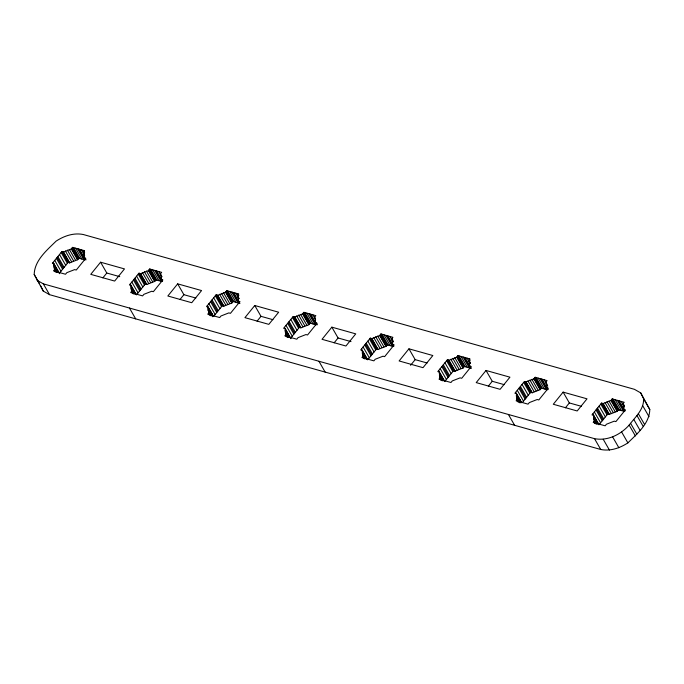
<?xml version="1.0" encoding="UTF-8"?>
<svg xmlns="http://www.w3.org/2000/svg" width="684" height="684" viewBox="0 0 684 684"><rect width="100%" height="100%" fill="white"/><g stroke="black" fill="none" stroke-linecap="round" stroke-linejoin="round"><path stroke-width="1.03" d="M34.2 274.464C34.551 260.399 46.811 250.327 56.114 241.119C64.116 235.912 73.65 232.569 83.251 234.509L634.444 389.324L640.737 392.924L649.8 409.536C649.449 423.601 637.189 433.673 627.886 442.881C619.884 448.088 610.35 451.431 600.749 449.491L49.556 294.676L43.263 291.076L34.2 274.464L39.39 283.484M37.039 280.252L43.331 283.851L594.524 438.666C607.546 441.171 620.585 434.682 629.152 425.097C635.111 417.154 644.123 409.545 643.576 398.704L640.737 392.924M56.404 272.027L54.241 268.094L53.959 263.785L52.36 263.331L61.885 251.567L63.484 252.02L71.341 248.933L72.615 247.36L84.568 250.72L83.294 252.293L84.252 254.858L84.183 257.834L85.218 259.638M133.5 293.675L131.337 289.751L131.054 285.433L129.456 284.989L138.972 273.215L140.571 273.668L148.437 270.59L149.71 269.017L161.655 272.369L160.381 273.942L161.338 276.516L161.27 279.482L162.313 281.286M238.365 301.131L239.964 301.584L230.44 313.349L228.841 312.896L220.983 315.982L219.709 317.556L207.756 314.195L209.03 312.622L208.073 310.057L208.141 307.09L206.542 306.637L216.067 294.872L217.666 295.317L225.523 292.239L226.797 290.666L238.75 294.026L237.476 295.599L238.434 298.164L238.365 301.131L239.4 302.935M287.682 336.981L285.519 333.048L285.237 328.739L283.638 328.286L293.154 316.521L294.753 316.974L302.61 313.896L303.884 312.314L315.837 315.675L314.563 317.248L315.521 319.813L315.452 322.788L316.487 324.592M364.769 358.63L362.606 354.705L362.323 350.388L360.724 349.943L370.241 338.178L371.839 338.623L379.706 335.545L380.979 333.972L392.924 337.323L391.65 338.896L392.616 341.47L392.539 344.437L393.582 346.241M441.855 380.287L439.692 376.354L439.41 372.045L437.811 371.592L447.336 359.827L448.935 360.271L456.792 357.193L458.066 355.62L470.019 358.98L468.745 360.553L470.387 363.58M470.669 367.889L469.634 366.085L469.352 361.776M546.721 387.743L548.32 388.187L538.804 399.952L537.205 399.507L529.339 402.585L528.065 404.159L516.121 400.807L517.395 399.234L516.437 396.66L516.505 393.693L514.907 393.24L524.423 381.475L526.022 381.928L533.888 378.851L535.162 377.269L547.106 380.629L545.832 382.202L546.79 384.767L546.721 387.743L547.764 389.547M623.817 409.391L625.415 409.844L615.891 421.609L614.292 421.156L606.434 424.234L605.16 425.816L593.208 422.456L594.481 420.882L593.524 418.317L593.592 415.342L591.993 414.897L601.518 403.132L603.117 403.577L610.974 400.499L612.248 398.926L624.201 402.277L622.927 403.851L623.885 406.424L623.817 409.391L624.851 411.195M54.848 269.316L53.574 270.898L65.527 274.25L66.801 272.677L74.659 269.599L76.257 270.043L85.782 258.278L84.183 257.834M59.328 273.241L68.109 262.391L69.708 262.844L77.566 259.766L78.84 258.184L84.816 259.869L78.592 249.044M100.582 262.203L90.758 274.352L114.655 281.064L124.479 268.915L100.582 262.203L106.807 273.027L119.751 276.661M102.874 277.884L106.807 273.027M131.944 290.974L130.67 292.547L142.614 295.898L143.888 294.325L151.754 291.247L153.353 291.7L162.869 279.936L161.27 279.482M136.971 294.214L145.196 284.048L146.795 284.493L154.661 281.415L155.935 279.841L161.911 281.517L155.678 270.693M177.669 283.851L167.845 296.001L191.742 302.713L201.566 290.563L177.669 283.851L183.893 294.684L195.846 298.036M179.969 299.541L183.893 294.684M233.706 292.607L239.93 303.431L233.022 301.49L231.748 303.063L223.89 306.141L222.291 305.697L213.511 316.547L207.286 305.714M254.764 305.509L244.932 317.65L268.829 324.361L278.662 312.22L254.764 305.509L260.989 316.333L272.933 319.684M257.056 321.189L260.989 316.333M286.126 334.271L284.852 335.853L296.796 339.204L298.07 337.631L305.936 334.553L307.535 334.998L317.051 323.233L315.452 322.788M290.606 338.195L299.378 327.345L300.977 327.798L308.843 324.72L310.117 323.139L316.085 324.823L309.861 313.999M331.851 327.157L322.027 339.307L345.924 346.018L355.748 333.869L331.851 327.157L338.076 337.981L351.02 341.615M334.143 342.838L338.076 337.981M363.213 355.928L361.939 357.501L373.883 360.861L375.157 359.28L383.023 356.202L384.622 356.655L394.138 344.89L392.539 344.437M368.24 359.168L376.465 349.002L378.064 349.447L385.93 346.369L387.204 344.796L393.18 346.472L386.956 335.647M408.947 348.814L399.114 360.955L423.011 367.667L432.844 355.526L408.947 348.814L415.171 359.639L427.115 362.99M410.58 365.307L415.171 359.639M440.299 377.577L439.025 379.15L450.978 382.51L452.252 380.937L460.11 377.859L461.709 378.303L471.233 366.538L469.634 366.085M471.199 368.385L464.291 366.444L463.017 368.018L455.159 371.104L453.56 370.651L444.78 381.501L438.555 370.677M486.033 370.463L476.209 382.604L500.107 389.316L509.931 377.175L486.033 370.463L492.258 381.287L504.202 384.639M488.325 386.144L492.258 381.287M522.414 402.474L530.647 392.3L532.246 392.753L540.112 389.675L541.386 388.102L547.354 389.777L541.13 378.953M563.12 392.112L553.296 404.261L577.193 410.973L587.017 398.823L563.12 392.112L569.344 402.936L581.297 406.296M565.42 407.801L569.344 402.936M599.509 424.131L607.743 413.957L609.341 414.401L617.199 411.323L618.473 409.75L624.449 411.426L618.225 400.602M643.576 398.704L649.8 409.536M642.823 405.903L649.048 416.727M638.36 413.709L644.584 424.533M636.924 415.487L643.148 426.32M633.76 419.403L639.985 430.227M623.124 403.611L624.159 405.415M622.927 403.851L623.962 405.663M621.209 401.44L624.321 406.852M619.157 400.867L624.86 410.785M617.293 400.337L623.517 411.161M630.588 423.319L636.813 434.143M615.232 399.764L621.457 410.588M629.152 425.097L635.376 435.922M613.18 399.182L619.405 410.015M612.248 398.926L618.473 409.75M612.052 399.174L618.276 409.998M611.616 399.712L617.84 410.537M611.171 400.251L617.395 411.075M610.974 400.499L617.199 411.323M608.982 400.995L615.207 411.819M606.982 401.679L613.215 412.503M605.024 402.543L611.248 413.367M621.662 432.057L627.886 442.881M603.117 403.577L609.341 414.401M602.861 403.509L609.085 414.333M602.313 403.355L608.538 414.179M601.766 403.201L607.99 414.025M601.518 403.132L607.743 413.957M600.774 404.047L606.999 414.872M599.133 406.074L605.357 416.898M597.5 408.091L603.724 418.916M596.756 409.015L602.98 419.839M612.65 436.931L618.875 447.755M596.012 409.93L602.236 420.754M594.37 411.956L600.595 422.78M593.592 415.342L598.782 424.362M592.737 413.974L598.962 424.798M595.388 419.634L596.422 421.438M593.43 416.872L597.577 424.089M593.524 418.317L596.636 423.729M593.874 419.66L596.465 424.166M594.285 421.13L595.841 423.832M593.849 421.669L594.883 423.473M603.228 439.282L609.453 450.106M594.524 438.666L600.749 449.491M545.832 382.202L546.867 384.006M544.122 379.791L547.747 386.101M542.07 379.21L548.012 389.615M540.198 378.688L546.422 389.512M538.146 378.115L544.37 388.939M536.094 377.534L542.318 388.358M535.162 377.269L541.386 388.102M534.956 377.517L541.181 388.341M534.52 378.064L540.745 388.888M534.084 378.603L540.309 389.427M533.888 378.851L540.112 389.675M531.887 379.338L538.111 390.162M529.895 380.022L536.119 390.846M527.928 380.894L534.153 391.718M526.022 381.928L532.246 392.753M525.774 381.86L531.998 392.684M525.226 381.706L531.451 392.531M524.671 381.544L530.895 392.377M524.423 381.475L530.647 392.3M523.679 382.399L529.903 393.223M522.046 384.417L528.27 395.241M520.404 386.443L526.629 397.267M519.66 387.358L525.885 398.182M518.917 388.281L525.141 399.105M517.284 390.299L523.508 401.123M516.505 393.693L521.687 402.714M515.65 392.325L521.353 402.243M516.249 393.625L521.439 402.645M516.334 395.215L520.49 402.431M516.437 396.66L520.062 402.979M516.788 398.002L518.951 401.935M517.189 399.473L518.746 402.183M516.753 400.02L517.797 401.824M508.4 414.47L514.625 425.303M469.087 358.715L470.122 360.519M468.942 360.306L470.498 363.016M468.745 360.553L470.301 363.255M467.027 358.134L470.139 363.555M464.975 357.561L470.686 367.488M469.882 366.162L470.917 367.966M464.043 357.296L470.267 368.12M463.111 357.039L469.335 367.864M461.059 356.458L467.283 367.282M458.998 355.885L465.223 366.709M458.066 355.62L464.291 366.444M457.87 355.868L464.094 366.692M457.434 356.407L463.658 367.231M456.998 356.945L463.222 367.778M456.792 357.193L463.017 368.018M454.8 357.689L461.025 368.514M452.808 358.373L459.032 369.198M450.841 359.237L457.066 370.061M448.935 360.271L455.159 371.104M448.687 360.203L454.911 371.027M448.131 360.049L454.356 370.873M447.584 359.895L453.808 370.719M447.336 359.827L453.56 370.651M446.592 360.742L452.817 371.574M444.951 362.768L451.175 373.592M443.317 364.786L449.542 375.619M442.574 365.709L448.798 376.533M441.83 366.624L448.054 377.457M440.197 368.65L446.421 379.475M439.162 371.968L444.352 380.988M439.248 373.567L443.394 380.783M439.342 375.012L442.454 380.424M439.692 376.354L442.291 380.868M440.103 377.825L441.137 379.629M439.667 378.363L440.701 380.167M391.855 338.657L392.89 340.461M391.65 338.896L393.206 341.607M389.94 336.485L393.052 341.897M387.888 335.912L393.83 346.309M386.015 335.382L392.24 346.207M383.963 334.809L390.188 345.634M381.911 334.228L388.136 345.052M380.979 333.972L387.204 344.796M380.783 334.219L387.007 345.044M380.338 334.758L386.563 345.582M379.902 335.297L386.127 346.121M379.706 335.545L385.93 346.369M377.705 336.041L383.938 346.865M375.713 336.725L381.937 347.549M373.755 337.588L379.979 348.412M371.839 338.623L378.064 349.447M371.592 338.554L377.816 349.379M371.044 338.4L377.269 349.225M370.497 338.247L376.722 349.071M370.241 338.178L376.465 349.002M369.497 339.093L375.721 349.917M367.864 341.119L374.088 351.944M366.231 343.137L372.455 353.961M365.487 344.061L371.711 354.885M364.743 344.975L370.967 355.8M363.101 347.002L369.326 357.826M361.468 349.02L367.693 359.844M362.075 350.319L367.257 359.339M362.161 351.918L366.308 359.134M362.255 353.363L365.367 358.775M362.606 354.705L364.683 358.313M363.016 356.176L364.572 358.878M362.571 356.715L363.614 358.519M314.563 317.248L315.598 319.052M312.853 314.837L315.444 319.342M316.256 323.01L317.291 324.814M310.793 314.255L316.743 324.661M308.929 313.734L315.153 324.558M306.877 313.161L313.101 323.985M304.825 312.579L311.049 323.404M303.884 312.314L310.117 323.139M303.687 312.562L309.912 323.387M303.251 313.101L309.476 323.934M302.815 313.648L309.04 324.472M302.61 313.896L308.843 324.72M300.618 314.383L306.842 325.208M298.626 315.067L304.85 325.892M296.659 315.931L302.884 326.764M294.753 316.974L300.977 327.798M294.505 316.906L300.729 327.73M293.958 316.743L300.182 327.576M293.402 316.589L299.626 327.414M293.154 316.521L299.378 327.345M318.924 361.255L325.148 372.087M292.41 317.444L298.634 328.269M290.777 319.462L297.001 330.286M289.135 321.489L295.36 332.313M288.392 322.403L294.616 333.228M287.648 323.327L293.872 334.151M286.015 325.345L292.239 336.169M285.237 328.739L290.939 338.657M284.382 327.371L290.691 338.589M285.066 330.261L289.221 337.477M285.16 331.706L288.272 337.118M285.519 333.048L287.588 336.656M285.921 334.519L287.477 337.229M285.484 335.066L286.519 336.87M237.81 293.761L238.853 295.565M237.476 295.599L239.118 298.626M235.758 293.179L238.87 298.592M232.774 292.342L238.998 303.166M231.842 292.085L238.066 302.909M229.781 291.504L236.014 302.328M227.729 290.931L233.954 301.755M226.797 290.666L233.022 301.49M226.601 290.914L232.825 301.738M226.165 291.452L232.389 302.277M225.72 291.991L231.944 302.824M225.523 292.239L231.748 303.063M223.531 292.735L229.756 303.559M221.539 293.419L227.763 304.243M219.573 294.282L225.797 305.107M217.666 295.317L223.89 306.141M217.409 295.249L223.634 306.073M216.862 295.095L223.087 305.919M216.315 294.941L222.539 305.765M216.067 294.872L222.291 305.697M215.323 295.787L221.548 306.612M213.682 297.814L219.906 308.638M212.049 299.831L218.273 310.656M211.305 300.755L217.529 311.579M210.561 301.67L216.785 312.502M208.919 303.696L215.152 314.52M208.141 307.09L213.331 316.111M208.415 307.92L213.083 316.034M208.902 309.57L209.937 311.374M207.979 308.612L212.647 316.735M208.073 310.057L211.185 315.469M208.423 311.4L211.023 315.914M208.834 312.87L209.868 314.674M208.398 313.409L209.432 315.213M160.381 273.942L161.937 276.652M158.671 271.531L161.783 276.943M156.619 270.958L162.322 280.876M161.518 279.551L162.561 281.355M154.746 270.428L160.971 281.252M152.694 269.855L158.919 280.679M150.642 269.274L156.867 280.098M149.71 269.017L155.935 279.841M149.505 269.257L155.73 280.089M149.069 269.804L155.294 280.628M148.633 270.342L154.858 281.167M148.437 270.59L154.661 281.415M146.436 271.078L152.66 281.911M144.444 271.77L150.668 282.595M142.477 272.634L148.702 283.458M140.571 273.668L146.795 284.493M140.323 273.6L146.547 284.424M139.775 273.446L146 284.27M139.22 273.292L145.444 284.117M138.972 273.215L145.196 284.048M138.228 274.139L144.452 284.963M136.595 276.165L142.819 286.989M134.953 278.183L141.186 289.007M134.209 279.106L140.442 289.93M133.465 280.021L139.698 290.845M131.832 282.047L138.057 292.872M130.199 284.065L136.424 294.889M130.806 285.365L135.475 293.487M130.883 286.964L135.039 294.18M130.986 288.409L134.098 293.821M131.337 289.751L133.414 293.359M131.747 291.222L133.303 293.923M129.456 308.039L135.68 318.864M83.636 250.455L84.671 252.259M83.491 252.045L84.525 253.849M83.294 252.293L84.329 254.097M81.576 249.882L84.696 255.294M84.978 258.056L86.022 259.86M79.524 249.301L85.466 259.706M77.66 248.779L83.884 259.604M75.608 248.198L81.832 259.031M73.556 247.625L79.78 258.449M72.615 247.36L78.84 258.184M72.418 247.608L78.643 258.432M71.982 248.147L78.207 258.971M71.546 248.694L77.771 259.518M71.341 248.933L77.566 259.766M69.349 249.429L75.573 260.253M67.357 250.113L73.581 260.937M65.39 250.977L71.615 261.81M63.484 252.02L69.708 262.844M63.236 251.943L69.46 262.776M62.68 251.789L68.904 262.613M62.133 251.635L68.357 262.459M61.885 251.567L68.109 262.391M61.141 252.49L67.365 263.314M59.499 254.508L65.732 265.332M57.866 256.534L64.091 267.358M57.123 257.449L63.347 268.273M56.379 258.372L62.603 269.197M54.746 260.39L60.97 271.215M53.104 262.417L59.67 273.703M53.711 263.716L58.901 272.736M53.164 263.562L54.198 265.366M53.797 265.307L57.943 272.523M53.891 266.751L57.003 272.164M54.241 268.094L56.319 271.702M54.652 269.564L56.208 272.275M54.216 270.103L55.25 271.916M43.331 283.851L49.556 294.676M40.424 285.296L43.263 291.076"/></g></svg>
